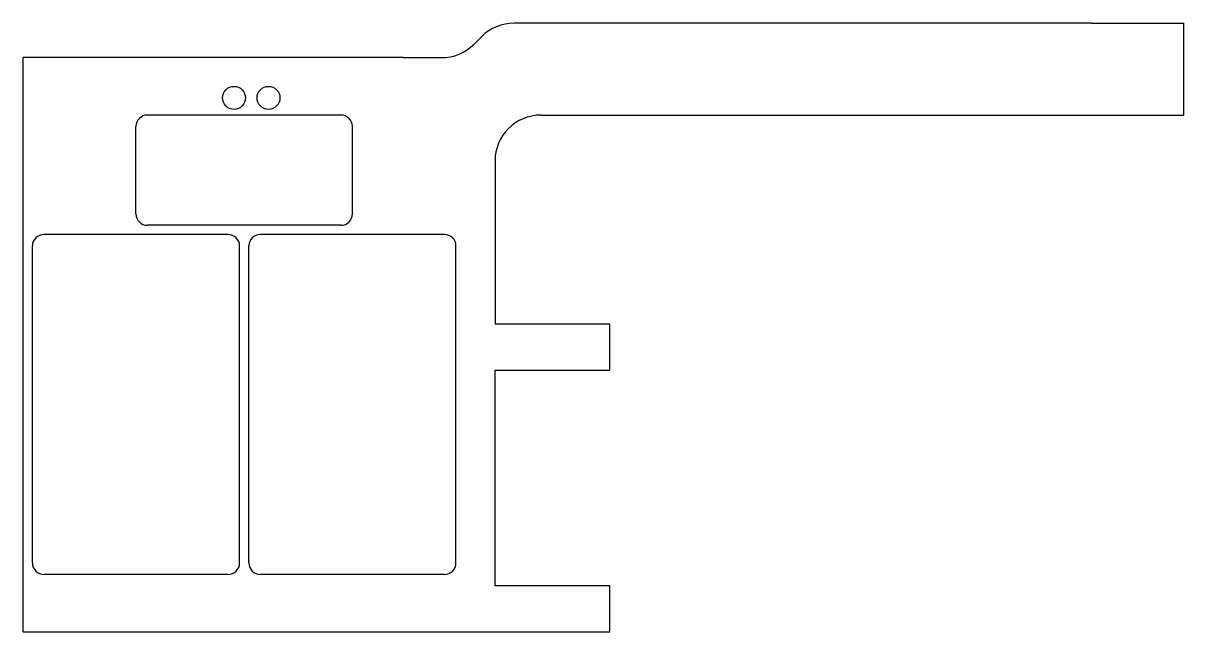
# Model space of a CAD drawing. Header units: millimetres. Extents: x 0.3 to 50.8, y 0 to 26.5.
import ezdxf

# ---------------------------------------------------------------- set-up
doc = ezdxf.new("R2010")
doc.units = ezdxf.units.MM

msp = doc.modelspace()

# ---------------------------------------------------------------- linework, layer by layer
for p, q in [((46.85, 26.5), (21.678, 26.5)), ((46.85, 26.5), (50.85, 26.5)), ((50.85, 22.5), (50.85, 26.5)), ((20.264, 25.914), (19.935, 25.586)), ((0.3, 0), (0.3, 25)), ((16.85, 25), (18.521, 25)), ((14.137, 22.5), (5.712, 22.5)), ((22.85, 22.5), (46.85, 22.5)), ((46.85, 22.5), (50.85, 22.5)), ((5.212, 18.2), (5.212, 22)), ((14.637, 18.2), (14.637, 22)), ((20.85, 20.5), (20.85, 13.389)), ((14.137, 17.7), (5.712, 17.7)), ((9.225, 17.3), (1.2, 17.3)), ((18.65, 17.3), (10.625, 17.3)), ((0.7, 3), (0.7, 16.8)), ((9.725, 3), (9.725, 16.8)), ((10.125, 3), (10.125, 16.8)), ((19.15, 3), (19.15, 16.8)), ((9.225, 2.5), (1.2, 2.5)), ((18.65, 2.5), (10.625, 2.5))]:
    msp.add_line(p, q)
for points in [[(16.85, 25), (0.3, 25)], [(20.85, 11.389), (25.85, 11.389), (25.85, 13.389), (20.85, 13.389)], [(20.85, 2), (20.85, 11.389)], [(20.85, 0), (25.85, 0), (25.85, 2), (20.85, 2)], [(0.3, 0), (20.85, 0)]]:
    msp.add_lwpolyline(points)
for centre in [(9.484, 23.25), (10.984, 23.25)]:
    msp.add_circle(centre, 0.5)
for centre, radius, start, end in [((21.678, 24.5), 2, 90, 135), ((18.521, 27), 2, 270, 315), ((5.712, 22), 0.5, 90, 180), ((14.137, 22), 0.5, 0, 90), ((22.85, 20.5), 2, 90, 180), ((5.712, 18.2), 0.5, 180, 270), ((14.137, 18.2), 0.5, 270, 0), ((1.2, 16.8), 0.5, 90, 180), ((9.225, 16.8), 0.5, 0, 90), ((10.625, 16.8), 0.5, 90, 180), ((18.65, 16.8), 0.5, 0, 90), ((1.2, 3), 0.5, 180, 270), ((9.225, 3), 0.5, 270, 0), ((10.625, 3), 0.5, 180, 270), ((18.65, 3), 0.5, 270, 0)]:
    msp.add_arc(centre, radius, start, end)

doc.saveas('drawing.dxf')
